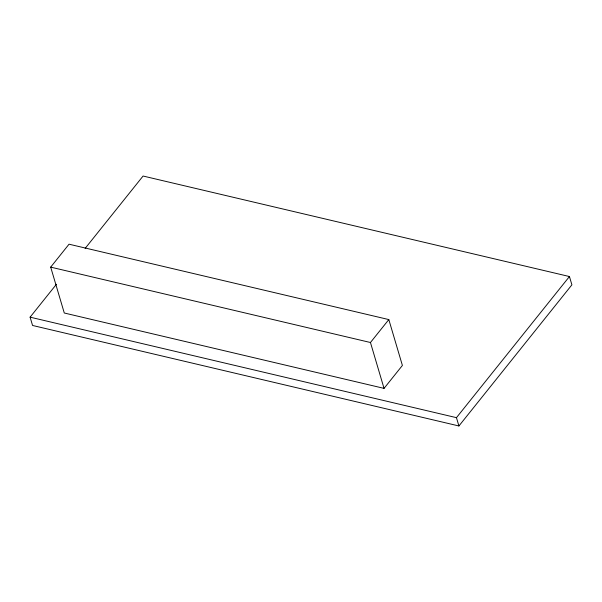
<?xml version="1.0" encoding="UTF-8"?>
<svg xmlns="http://www.w3.org/2000/svg" width="602" height="602" viewBox="0 0 602 602"><rect width="100%" height="100%" fill="white"/><g stroke="black" fill="none" stroke-linecap="round" stroke-linejoin="round"><path stroke-width="0.9" d="M50.688 267.13L69.042 244.201L388.817 319.579L402.399 365.452L384.046 388.38L64.279 313.002L50.688 267.13L370.456 342.508L384.046 388.38M85.13 248.423L143.08 176.032L569.439 276.536L571.9 284.836L458.92 425.968L32.561 325.464L30.1 317.164L56.445 284.257M370.456 342.508L388.817 319.579M458.92 425.968L456.459 417.66L569.439 276.536M30.1 317.164L456.459 417.66"/></g></svg>
